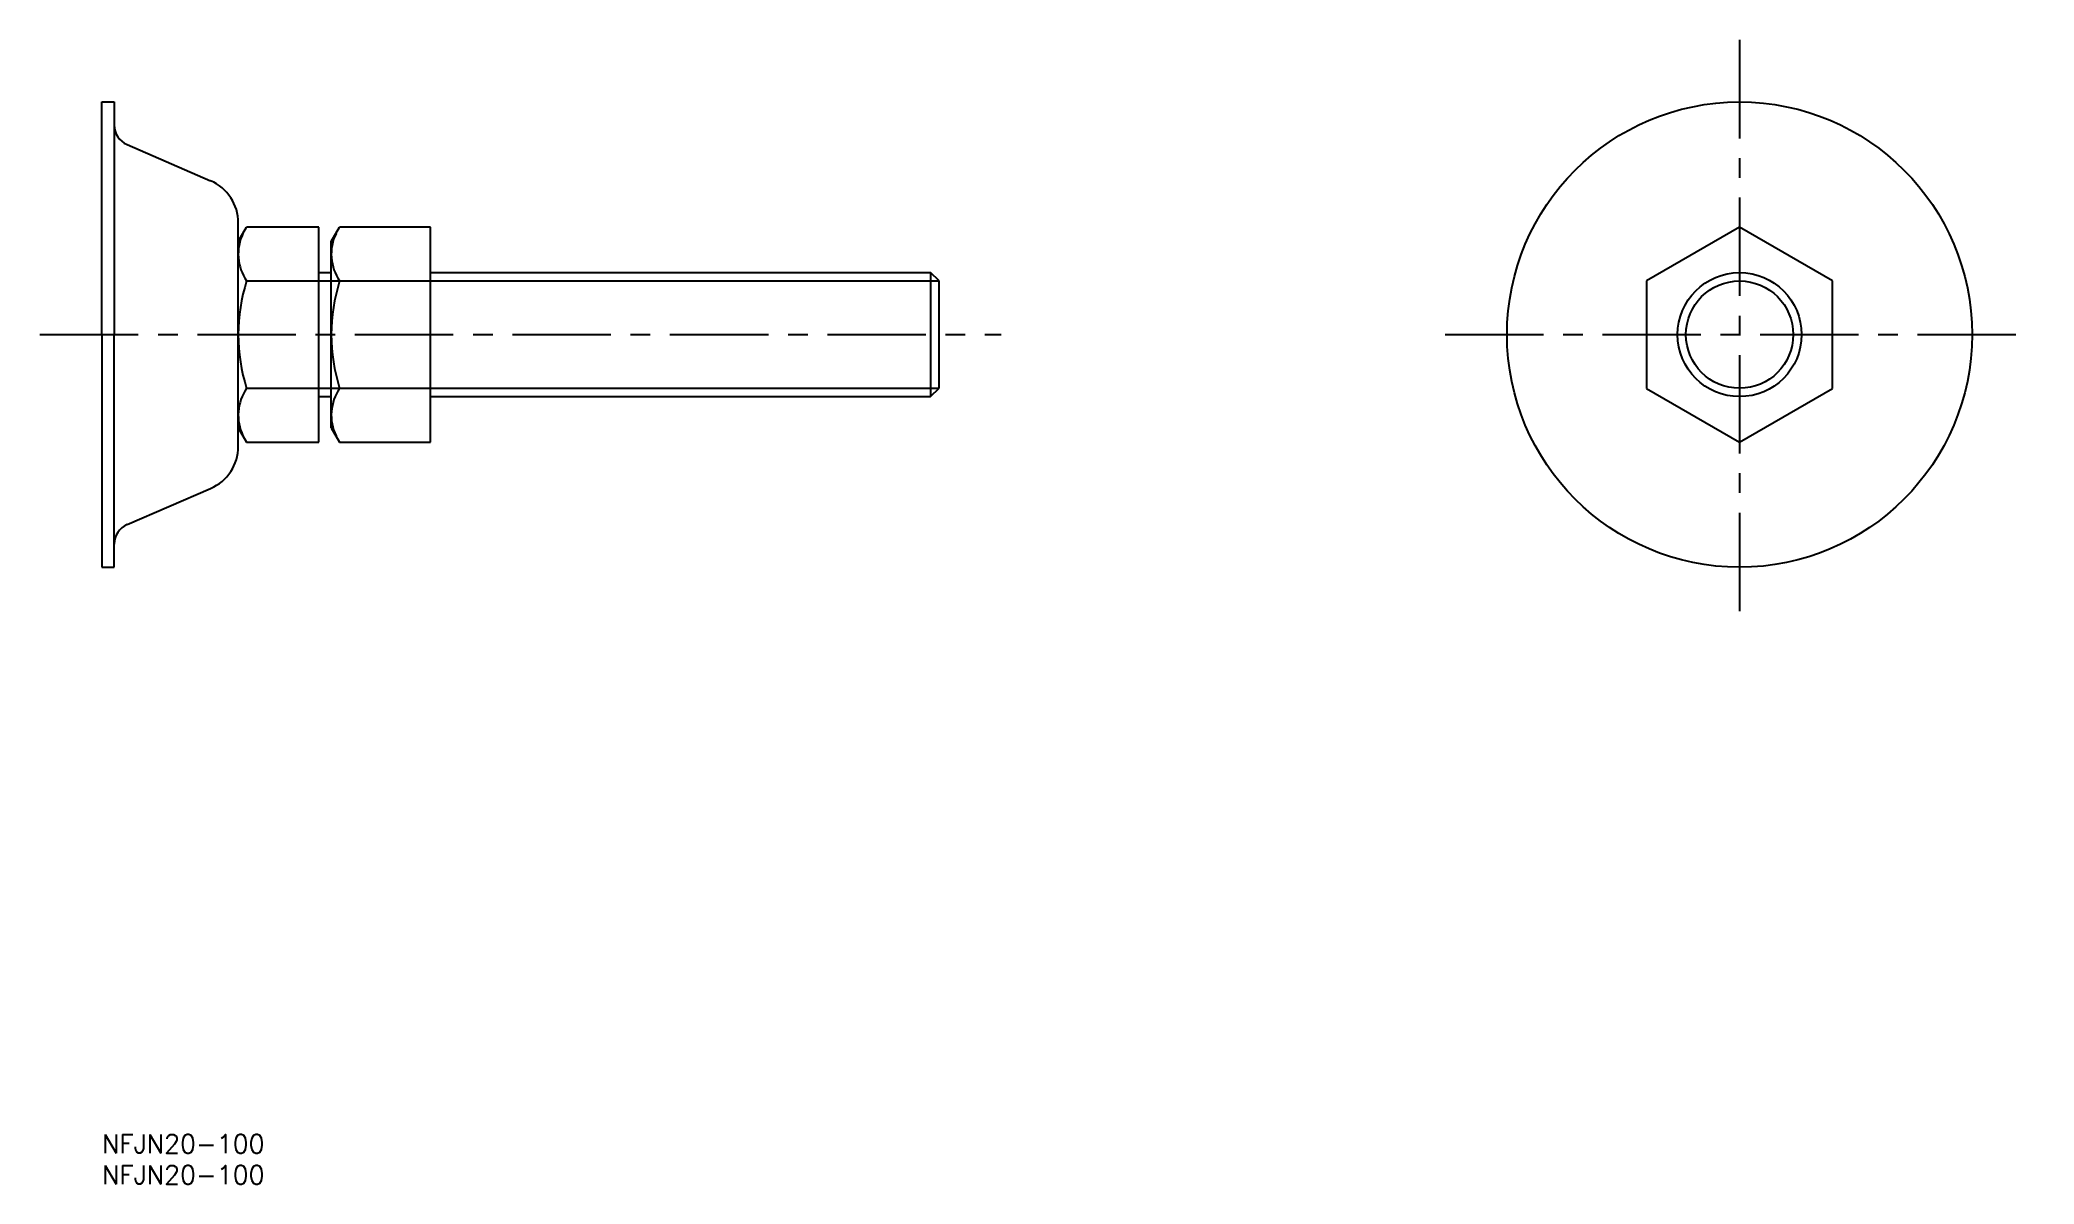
# Model space of a CAD drawing. Extents: x -10 to 312, y -8 to 176.
import ezdxf

# ---------------------------------------------------------------- set-up
doc = ezdxf.new("R2010")
doc.units = 0
doc.header["$LTSCALE"] = 0.5
doc.linetypes.add('CENTER', pattern=[50.8, 31.75, -6.35, 6.35, -6.35])
doc.layers.get('0').update_dxf_attribs({"linetype": 'CONTINUOUS'})
doc.layers.add('CENTER', color=1, linetype='CENTER')
doc.styles.get("Standard").update_dxf_attribs({"font": 'txt.shx', "height": 3, "bigfont": 'bigfont.shx'})

# ---------------------------------------------------------------- blocks, each defined once
blk = doc.blocks.new('*U3')
at = {"color": 7, "linetype": 'CONTINUOUS'}
blk.add_text('NFJN20-100', height=3, dxfattribs=at).set_placement((0, -3))
blk = doc.blocks.new('*U4')
at = {"color": 7, "linetype": 'CONTINUOUS'}
blk.add_text('NFJN20-100', height=3, dxfattribs=at).set_placement((0, -8))

msp = doc.modelspace()

# ---------------------------------------------------------------- linework, layer by layer
at = {"color": 7, "linetype": 'CONTINUOUS'}
for p, q in [((0, 128.92), (0, 166.42)), ((0, 166.42), (2, 166.42)), ((2, 166.42), (2, 162.67)), ((2, 162.67), (2, 128.92)), ((4.05, 159.55), (17.54, 153.71)), ((22, 110.92), (22, 146.92)), ((22, 143.92), (23.34, 146.24)), ((35, 146.24), (23.34, 146.24)), ((35, 111.6), (35, 146.24)), ((37, 143.92), (38.34, 146.24)), ((53, 146.24), (38.34, 146.24)), ((41.16, 146.24), (38.34, 146.24)), ((53, 111.6), (53, 146.24)), ((264.1, 146.24), (249.1, 137.58)), ((279.1, 137.58), (264.1, 146.24)), ((37, 113.92), (37, 143.92)), ((35, 138.92), (37, 138.92)), ((53, 138.92), (133.65, 138.92)), ((135, 137.57), (133.65, 138.92)), ((133.65, 138.92), (133.65, 118.92)), ((23.34, 137.58), (35, 137.58)), ((37, 137.58), (41.16, 137.58)), ((38.34, 137.58), (53, 137.58)), ((135, 120.27), (135, 137.57)), ((249.1, 137.58), (249.1, 120.26)), ((279.1, 120.26), (279.1, 137.58)), ((0, 128.92), (0, 91.42)), ((2, 95.17), (2, 128.92)), ((35, 120.26), (23.34, 120.26)), ((41.16, 120.26), (37, 120.26)), ((53, 120.26), (38.34, 120.26)), ((133.65, 118.92), (135, 120.27)), ((249.1, 120.26), (264.1, 111.6)), ((264.1, 111.6), (279.1, 120.26)), ((35, 118.92), (37, 118.92)), ((53, 118.92), (133.65, 118.92)), ((22, 113.92), (23.34, 111.6)), ((37, 113.92), (38.34, 111.6)), ((23.34, 111.6), (35, 111.6)), ((38.34, 111.6), (53, 111.6)), ((38.34, 111.6), (41.16, 111.6)), ((4.05, 98.29), (17.54, 104.13)), ((2, 91.42), (2, 95.17)), ((0, 91.42), (2, 91.42))]:
    msp.add_line(p, q, dxfattribs=at)
at = {"color": 3, "linetype": 'CONTINUOUS'}
for p, q in [((35, 137.57), (37, 137.57)), ((53, 137.57), (135, 137.57)), ((35, 120.27), (37, 120.27)), ((53, 120.27), (135, 120.27))]:
    msp.add_line(p, q, dxfattribs=at)
at = {"color": 7, "linetype": 'CONTINUOUS'}
for radius in [37.5, 10]:
    msp.add_circle((264.1, 128.92), radius, dxfattribs=at)
at = {"color": 3, "linetype": 'CONTINUOUS'}
msp.add_circle((264.1, 128.92), 8.65, dxfattribs=at)
at = {"color": 7, "linetype": 'CONTINUOUS'}
for centre, radius, start, end in [((5.4, 162.67), 3.4, 180, 246.5966), ((14.6, 146.92), 7.4, 0, 66.5966), ((29.67, 141.91), 7.67, 154.3842, 214.3842), ((44.67, 141.91), 7.67, 154.3842, 214.3842), ((50.66, 128.92), 28.66, 162.412, 197.588), ((65.66, 128.92), 28.66, 162.412, 197.588), ((29.67, 115.93), 7.67, 145.6158, 205.6158), ((44.67, 115.93), 7.67, 145.6158, 205.6158), ((14.6, 110.92), 7.4, 293.4034, 0), ((5.4, 95.17), 3.4, 113.4034, 180)]:
    msp.add_arc(centre, radius, start, end, dxfattribs=at)
at = {"layer": 'CENTER', "color": 1, "linetype": 'CENTER'}
for p, q in [((264.1, 176.42), (264.1, 81.42)), ((-10, 128.92), (145, 128.92)), ((216.6, 128.92), (311.6, 128.92))]:
    msp.add_line(p, q, dxfattribs=at)

# ---------------------------------------------------------------- block references
at = {"color": 7, "linetype": 'CONTINUOUS'}
for name in ['*U3', '*U4']:
    msp.add_blockref(name, (0, 0), dxfattribs=at)

doc.saveas('drawing.dxf')
